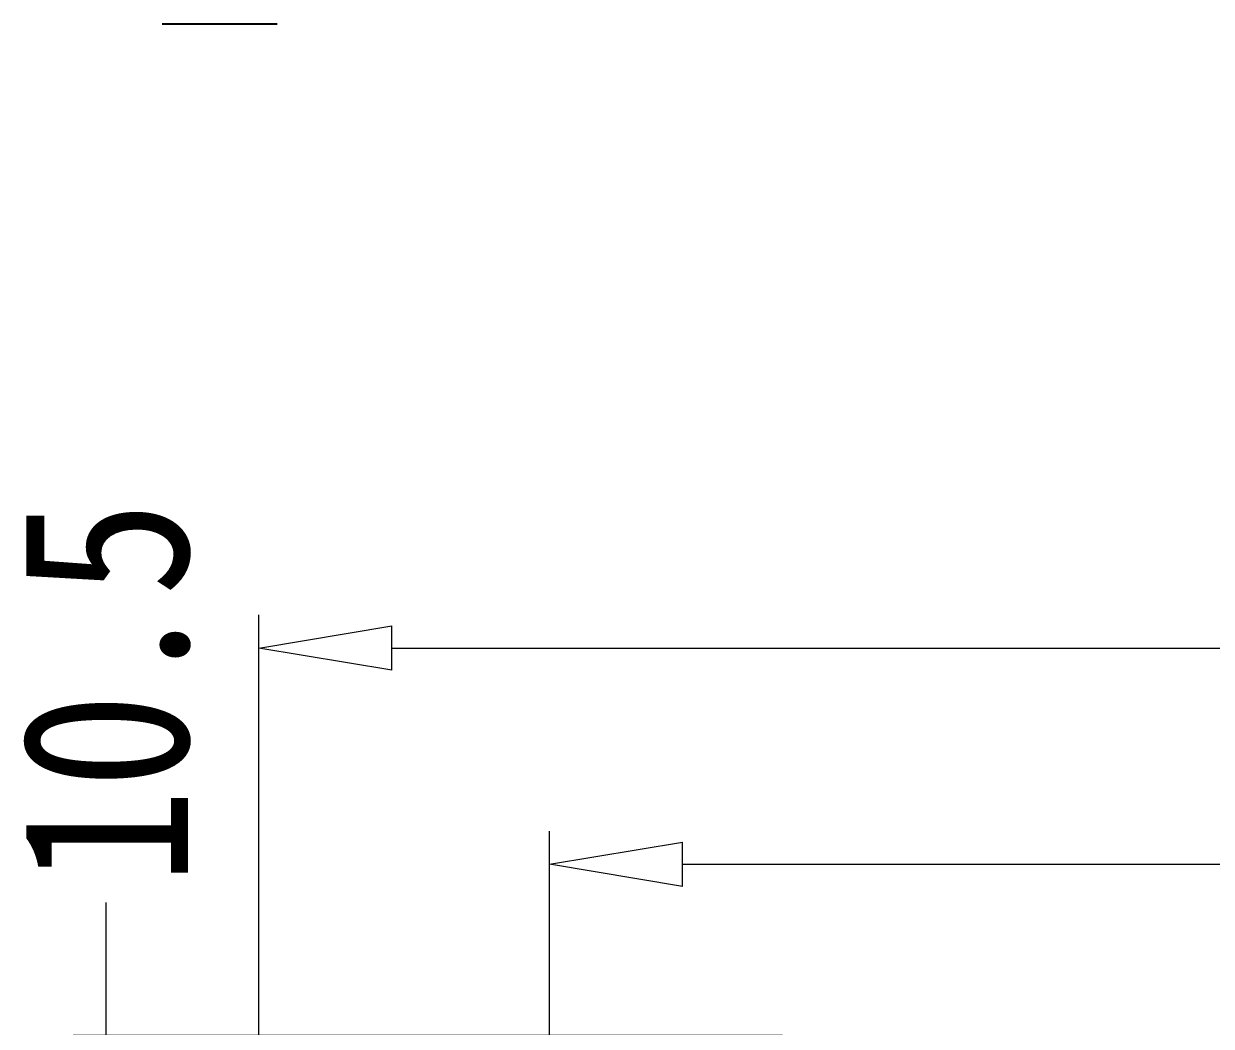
# Model space of a CAD drawing. Header units: millimetres. Extents: x 1786 to 4339, y -2795 to -1928.
# Drawn here: x 4212.11 to 4247.79, y -2578.98 to -2548.85 of the extents above; entities that cross this region are included whole.
import ezdxf

# ---------------------------------------------------------------- set-up
doc = ezdxf.new("R2010")
doc.units = ezdxf.units.MM
doc.layers.add('dim', color=3, linetype='Continuous', lineweight=9)
doc.styles.add('FFS', font='simfang0.ttf', dxfattribs={"width": 0.85})
doc.dimstyles.new('YanXiu', dxfattribs={"dimtxt": 2.5, "dimasz": 2.2, "dimexe": 1, "dimexo": 0.6, "dimgap": 0.66, "dimtad": 0, "dimzin": 9, "dimdsep": 46, "dimtxsty": 'FFS', "dimblk": 'CLOSEDBLANK', "dimcen": 0, "dimclrd": 256, "dimclre": 131, "dimclrt": 42, "dimazin": 2, "dimtfac": 1, "dimtofl": 0, "dimtmove": 0, "dimatfit": 3, "dimldrblk": 'CLOSEDBLANK', "dimfxl": 1, "dimlwd": 5, "dimlwe": 5, "dimarcsym": 0})

# ---------------------------------------------------------------- blocks, each defined once
blk = doc.blocks.new('_ClosedBlank')
at = {"color": 0, "linetype": 'ByBlock', "lineweight": -2}
for p, q in [((-1, 0.1667), (0, 0)), ((-1, 0.1667), (-1, -0.1667)), ((0, 0), (-1, -0.1667))]:
    blk.add_line(p, q, dxfattribs=at)
blk = doc.blocks.new('*D179')
at = {"layer": 'Defpoints', "color": 0}
for p in [(4376.175, -2577.079), (4354.862, -2587.579), (4364.875, -2587.579, 0)]:
    blk.add_point(p, dxfattribs=at)
at = {"layer": 'dim', "lineweight": 5}
for p, q in [((4354.862, -2577.079), (4354.862, -2573.079)), ((4354.862, -2583.579), (4354.862, -2581.079))]:
    blk.add_line(p, q, dxfattribs=at)
at = {"layer": 'dim', "color": 131, "lineweight": 5}
for p, q in [((4375.176, -2577.079), (4353.863, -2577.079)), ((4363.876, -2587.579), (4353.863, -2587.579))]:
    blk.add_line(p, q, dxfattribs=at)
at = {"layer": 'dim', "lineweight": 5, "xscale": 4, "yscale": 4, "zscale": 4}
for p, rotation in [((4354.862, -2577.079), 90), ((4354.862, -2587.579), 270)]:
    blk.add_blockref('_ClosedBlank', p, dxfattribs=dict(at, rotation=rotation))
at = {"layer": 'dim', "color": 42, "insert": (4354.862, -2566.773), "char_height": 5, "attachment_point": 5, "rotation": 90, "style": 'FFS'}
blk.add_mtext('10.5', dxfattribs=at)
blk = doc.blocks.new('*D186')
at = {"layer": 'Defpoints', "color": 0}
for p in [(4448.175, -2571.93), (4368.175, -2584.279, 0), (4448.175, -2584.279, 0)]:
    blk.add_point(p, dxfattribs=at)
at = {"layer": 'dim', "color": 131, "lineweight": 5}
for p, q in [((4368.175, -2583.28), (4368.175, -2570.93)), ((4448.175, -2583.28), (4448.175, -2570.93))]:
    blk.add_line(p, q, dxfattribs=at)
at = {"layer": 'dim', "lineweight": 5}
for p, q in [((4372.175, -2571.93), (4404.66, -2571.93)), ((4444.175, -2571.93), (4411.69, -2571.93))]:
    blk.add_line(p, q, dxfattribs=at)
at = {"layer": 'dim', "lineweight": 5, "xscale": 4, "yscale": 4, "zscale": 4, "rotation": 180}
blk.add_blockref('_ClosedBlank', (4368.175, -2571.93), dxfattribs=at)
at = {"layer": 'dim', "lineweight": 5, "xscale": 4, "yscale": 4, "zscale": 4}
blk.add_blockref('_ClosedBlank', (4448.175, -2571.93), dxfattribs=at)
at = {"layer": 'dim', "color": 42, "insert": (4408.175, -2571.93), "char_height": 5, "attachment_point": 5, "style": 'FFS'}
blk.add_mtext('80', dxfattribs=at)
blk = doc.blocks.new('*D187')
at = {"layer": 'Defpoints', "color": 0}
for p in [(4456.905, -2565.43), (4359.445, -2599.579), (4456.905, -2599.579)]:
    blk.add_point(p, dxfattribs=at)
at = {"layer": 'dim', "color": 131, "lineweight": 5}
for p, q in [((4359.445, -2598.58), (4359.445, -2564.43)), ((4456.905, -2598.58), (4456.905, -2564.43))]:
    blk.add_line(p, q, dxfattribs=at)
at = {"layer": 'dim', "lineweight": 5}
for p, q in [((4363.445, -2565.43), (4400.341, -2565.43)), ((4452.905, -2565.43), (4416.009, -2565.43))]:
    blk.add_line(p, q, dxfattribs=at)
at = {"layer": 'dim', "lineweight": 5, "xscale": 4, "yscale": 4, "zscale": 4, "rotation": 180}
blk.add_blockref('_ClosedBlank', (4359.445, -2565.43), dxfattribs=at)
at = {"layer": 'dim', "lineweight": 5, "xscale": 4, "yscale": 4, "zscale": 4}
blk.add_blockref('_ClosedBlank', (4456.905, -2565.43), dxfattribs=at)
at = {"layer": 'dim', "color": 42, "insert": (4408.175, -2565.43), "char_height": 5, "attachment_point": 5, "style": 'FFS'}
blk.add_mtext('97.46', dxfattribs=at)
blk = doc.blocks.new('*u248')
at = {"layer": 'dim'}
dim = blk.add_linear_dim(base=(-53.313, 74.75, 0), p1=(-32, 85.25, 0), p2=(-43.3, 74.75), angle=90, dimstyle='YanXiu', override={"dimtxt": 5, "dimasz": 4, "dimexe": 0.9995, "dimexo": 0.9995, "dimgap": 0.9995, "dimzin": 8}, dxfattribs=at)
dim.commit()
dim.dimension.update_dxf_attribs({"geometry": '*D179', "text_midpoint": (-53.313, 95.556, 0), "dimtype": 128, "insert": (-4408.175, 2662.329)})
for base, p1, p2, picture, middle in [((48.73, 96.899, 0), (-48.73, 62.75, 0), (48.73, 62.75, 0), '*D187', (0, 96.899, 0)), ((40, 90.399, 0), (-40, 78.05), (40, 78.05), '*D186', (0, 90.399, 0))]:
    dim = blk.add_linear_dim(base=base, p1=p1, p2=p2, dimstyle='YanXiu', override={"dimtxt": 5, "dimasz": 4, "dimexe": 0.9995, "dimexo": 0.9995, "dimgap": 0.9995, "dimzin": 8}, dxfattribs=at)
    dim.commit()
    dim.dimension.update_dxf_attribs({"geometry": picture, "text_midpoint": middle, "insert": (-4408.175, 2662.329)})
blk = doc.blocks.new('*u270')
at = {"color": 7, "linetype": 'Continuous'}
blk.add_line((109.425, 246.317, 0), (112.878, 246.317, 0), dxfattribs=at)
blk.add_blockref('*u248', (161.06, 130.653))

msp = doc.modelspace()

# ---------------------------------------------------------------- block references
msp.add_blockref('*u270', (4106.846, -2795.168))

doc.saveas('drawing.dxf')
